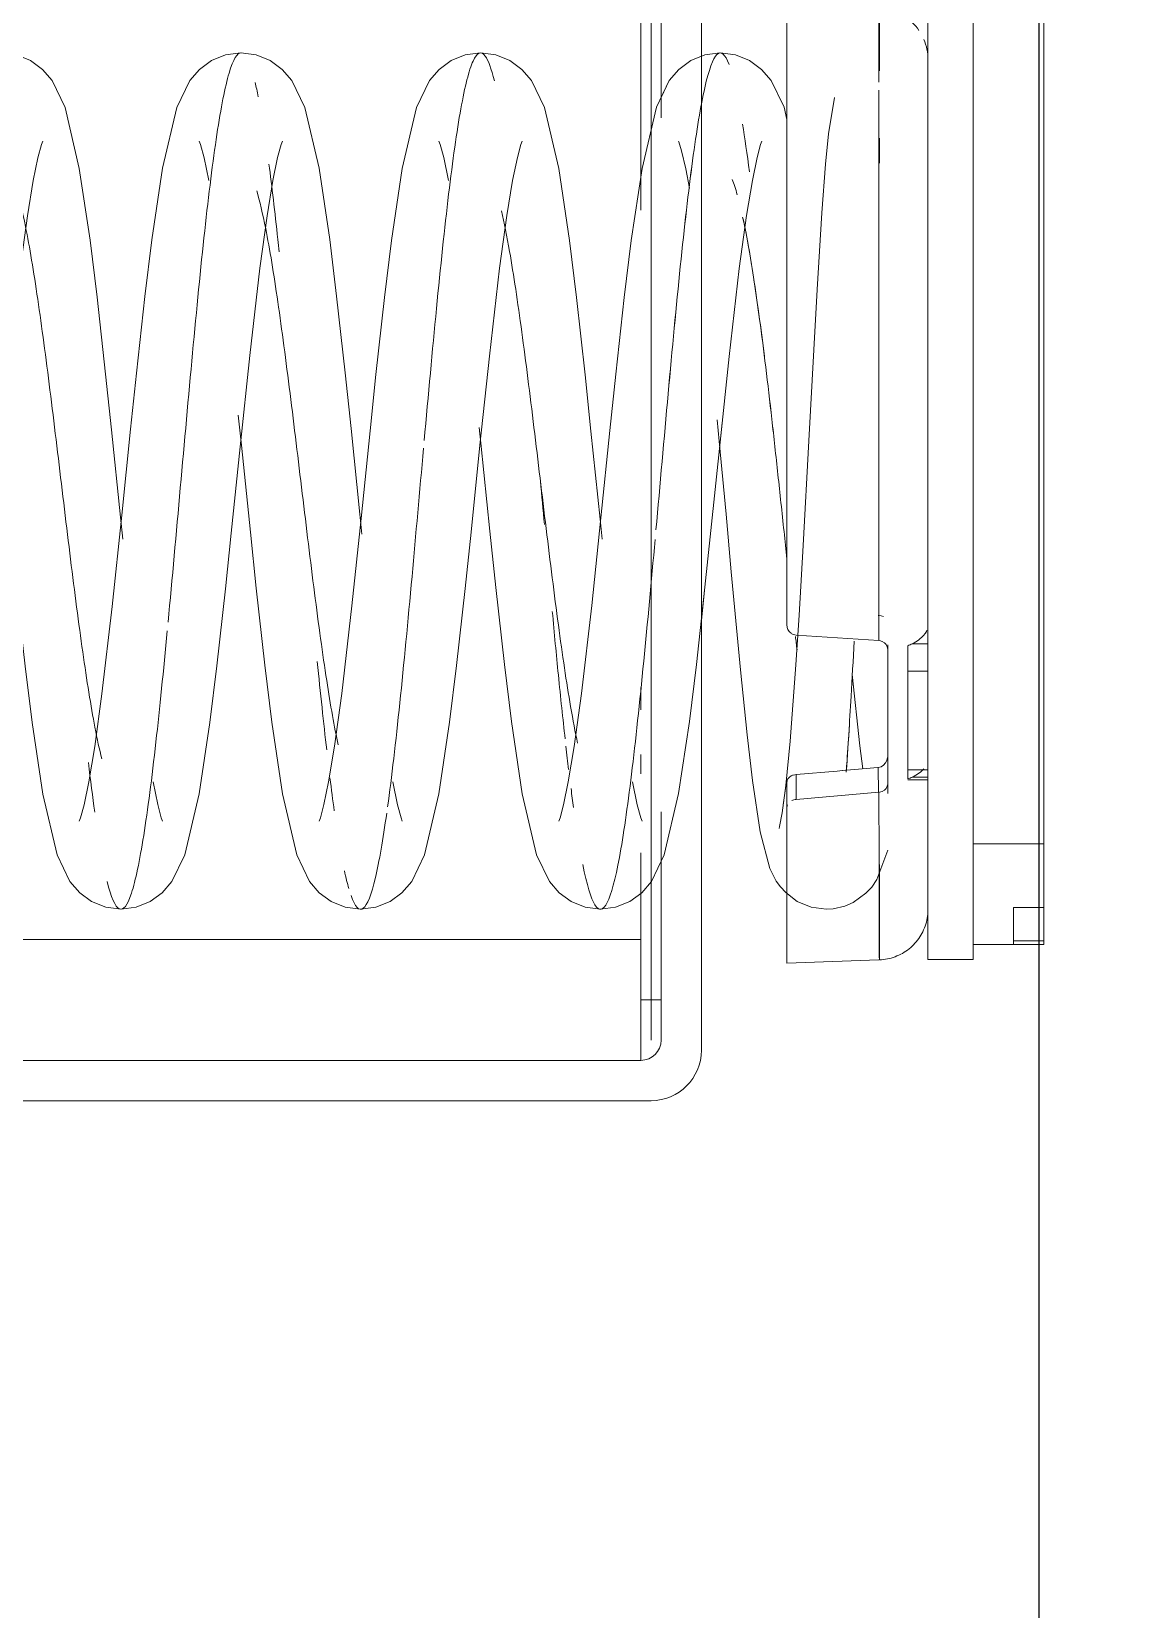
# Model space of a CAD drawing. Extents: x -181672 to 290600, y -29000 to 395522.
# Drawn here: x -4903.8 to -4795.9, y 39775.5 to 39932.1 of the extents above; entities that cross this region are included whole.
import ezdxf

# ---------------------------------------------------------------- set-up
doc = ezdxf.new("R2010")
doc.units = 0
doc.header["$LTSCALE"] = 10
doc.layers.add('XFM7P20PCW$0$G-IMPT', color=252, linetype='Continuous', lineweight=9)
doc.layers.add('XFM7P20PCW$0$M-EQPM', color=252, linetype='Continuous', lineweight=9)

# ---------------------------------------------------------------- blocks, each defined once
blk = doc.blocks.new('XFM7P20PCW$0$ui_PCW Pump Shockproof Base - PCW防震基座-Renew_dwg_OC500032 UC600021 12___TEÂù_uÂ_Z__ÅK311x186x6t_ipt-V12-剖面 73')
at = {"layer": 'XFM7P20PCW$0$G-IMPT'}
for p, q in [((129058.37, 25478.5), (129058.37, 25481.47)), ((129058.37, 25481.47), (129058.37, 25478.5)), ((129058.37, 25439.5), (129058.37, 25481.01)), ((129058.37, 25439.5), (129058.37, 25481.01)), ((129058.37, 25478.19), (129058.37, 25471.14)), ((129058.37, 25471.14), (129058.37, 25478.19)), ((129070.37, 25476.18), (129070.37, 25439.5)), ((129070.37, 25476.18), (129070.37, 25439.5)), ((129064.37, 25439.5), (129058.37, 25439.5)), ((129064.23, 25439.5), (129058.37, 25439.5))]:
    blk.add_line(p, q, dxfattribs=at)
blk = doc.blocks.new('XFM7P20PCW$0$ui_PCW Pump Shockproof Base - PCW防震基座-Renew_dwg_OC500033 CE12___TZ__ÅK²Õ_ó-Âù_uÂ__k_iam-1175006-剖面 73')
blk.add_blockref('XFM7P20PCW$0$ui_PCW Pump Shockproof Base - PCW防震基座-Renew_dwg_OC500032 UC600021 12___TEÂù_uÂ_Z__ÅK311x186x6t_ipt-V12-剖面 73', (0, 0))
blk = doc.blocks.new('XFM7P20PCW$0$ui_PCW Pump Shockproof Base - PCW防震基座-Renew_dwg_OC500032 UC600021 12___TEÂù_uÂ_Z__ÅK311x186x6t_ipt-V14-剖面 73')
at = {"layer": 'XFM7P20PCW$0$G-IMPT'}
for p, q in [((129058.37, 25439.5), (129058.37, 25604.5)), ((129058.37, 25604.5), (129058.37, 25439.5)), ((129058.37, 25604.5), (129058.37, 25439.5)), ((129070.37, 25439.5), (129070.37, 25560)), ((129070.37, 25439.5), (129070.37, 25560)), ((129058.37, 25478.5), (129058.37, 25485.86)), ((129058.37, 25485.86), (129058.37, 25478.5)), ((129058.37, 25478.19), (129058.37, 25471.14)), ((129058.37, 25471.14), (129058.37, 25478.19)), ((129058.37, 25439.5), (129064.37, 25439.5)), ((129070.37, 25439.5), (129058.37, 25439.5)), ((129078.96, 25439.5), (129070.37, 25439.5)), ((129070.37, 25439.5), (129078.96, 25439.5)), ((129088.72, 25439.5), (129086.82, 25439.5)), ((129086.82, 25439.5), (129088.72, 25439.5)), ((129095.39, 25439.5), (129093.16, 25439.5)), ((129093.16, 25439.5), (129095.39, 25439.5)), ((129212.39, 25439.5), (129142.77, 25439.5)), ((129142.77, 25439.5), (129212.39, 25439.5))]:
    blk.add_line(p, q, dxfattribs=at)
blk = doc.blocks.new('XFM7P20PCW$0$ui_PCW Pump Shockproof Base - PCW防震基座-Renew_dwg_QB100173 JCD-2_³___Æ¹Ô217x97mm-1175024-剖面 73')
at = {"layer": 'XFM7P20PCW$0$G-IMPT'}
for p, q in [((129069.87, 25399.5), (129069.87, 25406.5)), ((129079.87, 25406.5), (129069.87, 25406.5)), ((129069.87, 25406.5), (129079.87, 25406.5)), ((129069.87, 25406.5), (129069.87, 25399.5)), ((129069.87, 25399.5), (129069.87, 25406.5)), ((129276.87, 25406.5), (129079.87, 25406.5)), ((129079.87, 25406.5), (129079.87, 25402.5)), ((129079.87, 25402.5), (129079.87, 25406.5)), ((129079.87, 25406.5), (129276.87, 25406.5)), ((129069.87, 25399.5), (129069.87, 25402.5)), ((129069.87, 25402.5), (129073.55, 25402.5)), ((129069.87, 25402.5), (129073.55, 25402.5)), ((129069.87, 25402.5), (129069.87, 25399.5)), ((129069.87, 25399.5), (129069.87, 25402.5)), ((129069.87, 25402.5), (129073.55, 25402.5)), ((129069.87, 25402.5), (129073.55, 25402.5)), ((129069.87, 25402.5), (129069.87, 25399.5)), ((129069.87, 25399.5), (129069.87, 25402.5)), ((129069.87, 25402.5), (129073.55, 25402.5)), ((129069.87, 25402.5), (129073.55, 25402.5)), ((129069.87, 25402.5), (129069.87, 25399.5)), ((129069.87, 25399.5), (129069.87, 25402.5)), ((129069.87, 25402.5), (129073.55, 25402.5)), ((129069.87, 25402.5), (129073.55, 25402.5)), ((129069.87, 25402.5), (129069.87, 25399.5)), ((129069.87, 25399.5), (129069.87, 25402.5)), ((129069.87, 25402.5), (129073.55, 25402.5)), ((129069.87, 25402.5), (129073.55, 25402.5)), ((129069.87, 25402.5), (129069.87, 25399.5)), ((129069.87, 25399.5), (129069.87, 25402.5)), ((129069.87, 25402.5), (129073.55, 25402.5)), ((129069.87, 25402.5), (129073.55, 25402.5)), ((129069.87, 25402.5), (129069.87, 25399.5)), ((129073.55, 25402.5), (129070.25, 25402.5)), ((129070.25, 25402.5), (129073.55, 25402.5)), ((129070.25, 25402.5), (129073.55, 25402.5)), ((129070.25, 25402.5), (129073.55, 25402.5)), ((129069.87, 25399.5), (129286.87, 25399.5)), ((129069.87, 25399.5), (129286.87, 25399.5)), ((129069.87, 25399.5), (129286.87, 25399.5)), ((129069.87, 25399.5), (129286.87, 25399.5)), ((129069.87, 25399.5), (129286.87, 25399.5)), ((129069.87, 25399.5), (129286.87, 25399.5)), ((129069.87, 25399.5), (129286.87, 25399.5)), ((129069.87, 25399.5), (129286.87, 25399.5)), ((129069.87, 25399.5), (129286.87, 25399.5)), ((129069.87, 25399.5), (129286.87, 25399.5)), ((129069.87, 25399.5), (129286.87, 25399.5)), ((129069.87, 25399.5), (129286.87, 25399.5)), ((129070.25, 25399.5), (129286.48, 25399.5)), ((129070.25, 25399.5), (129286.48, 25399.5)), ((129079.87, 25399.5), (129073.55, 25399.5)), ((129073.55, 25399.5), (129283.19, 25399.5)), ((129073.55, 25399.5), (129283.19, 25399.5)), ((129073.55, 25399.5), (129079.87, 25399.5)), ((129079.87, 25399.5), (129276.87, 25399.5)), ((129079.87, 25399.5), (129276.87, 25399.5))]:
    blk.add_line(p, q, dxfattribs=at)
blk = doc.blocks.new('XFM7P20PCW$0$ui_PCW Pump Shockproof Base - PCW防震基座-Renew_dwg_¹s_ó¹Ï UD100116 CD-2_uÂ__³_y220x100x4_5t-1175025-剖面 73')
at = {"layer": 'XFM7P20PCW$0$G-IMPT'}
for p, q in [((129068.37, 25406.5), (129068.37, 25411)), ((129068.37, 25411), (129288.37, 25411)), ((129068.37, 25406.5), (129068.37, 25411)), ((129288.37, 25411), (129068.37, 25411)), ((129288.37, 25406.5), (129068.37, 25406.5)), ((129068.37, 25406.5), (129288.37, 25406.5))]:
    blk.add_line(p, q, dxfattribs=at)
blk = doc.blocks.new('XFM7P20PCW$0$ui_PCW Pump Shockproof Base - PCW防震基座-Renew_dwg_¹s_ó¹Ï UB405030 _uÂ__W_T_ö 86Dx18d-1175026-剖面 73')
at = {"layer": 'XFM7P20PCW$0$G-IMPT'}
for p, q in [((129068.35, 25415.87), (129068.03, 25425)), ((129068.03, 25425), (129076.85, 25425)), ((129076.83, 25425), (129068.03, 25425)), ((129073.73, 25425), (129076.28, 25425)), ((129073.73, 25425), (129076.28, 25425)), ((129162.56, 25425), (129146.33, 25425)), ((129146.34, 25425), (129162.56, 25425)), ((129154.13, 25425), (129146.36, 25425)), ((129146.37, 25425), (129154.13, 25425)), ((129157.59, 25425), (129155.43, 25425)), ((129155.44, 25425), (129157.59, 25425)), ((129157.59, 25425), (129162.56, 25425)), ((129162.56, 25425), (129157.59, 25425)), ((129157.59, 25425), (129162.56, 25425)), ((129077.81, 25415.83), (129068.35, 25415.83)), ((129088.71, 25415), (129084.96, 25415)), ((129084.96, 25415), (129088.71, 25415)), ((129092.06, 25415), (129085.8, 25415)), ((129088.71, 25415), (129085.8, 25415)), ((129092.06, 25415), (129085.8, 25415)), ((129085.8, 25415), (129088.71, 25415)), ((129099.15, 25415), (129092.16, 25415)), ((129099.15, 25415), (129092.16, 25415)), ((129149.27, 25415.87), (129147.03, 25415.87)), ((129149.92, 25415.83), (129147.43, 25415.83)), ((129162.58, 25415.83), (129156.58, 25415.83)), ((129162.58, 25415.87), (129157.44, 25415.87)), ((129163.29, 25415), (129162.66, 25415)), ((129163.29, 25415), (129162.66, 25415)), ((129086.21, 25411), (129086.21, 25412.99)), ((129086.21, 25411), (129086.21, 25412.99)), ((129086.33, 25413), (129092.03, 25413)), ((129092.03, 25413), (129086.33, 25413)), ((129087.21, 25411), (129087.21, 25413)), ((129087.21, 25413), (129097, 25413)), ((129097, 25413), (129087.21, 25413)), ((129087.21, 25413), (129087.21, 25411)), ((129092.61, 25413), (129099.52, 25413)), ((129099.52, 25413), (129092.61, 25413)), ((129097, 25413), (129097, 25411)), ((129097, 25413), (129099.52, 25413)), ((129097, 25411), (129097, 25413)), ((129099.52, 25413), (129097, 25413)), ((129163.39, 25413), (129161.76, 25413)), ((129161.76, 25413), (129163.39, 25413)), ((129163.39, 25413), (129163.39, 25411)), ((129163.39, 25411), (129163.39, 25413)), ((129163.39, 25411), (129163.39, 25413)), ((129086.48, 25411), (129086.48, 25412.57)), ((129086.48, 25411), (129086.48, 25412.57)), ((129099.73, 25411), (129099.73, 25412.57)), ((129099.73, 25411), (129099.73, 25412.57)), ((129161.39, 25412.57), (129161.39, 25411)), ((129161.39, 25411), (129161.39, 25412.57)), ((129073.35, 25411), (129088.33, 25411)), ((129073.35, 25411), (129088.33, 25411)), ((129086.48, 25411), (129088.33, 25411)), ((129088.33, 25411), (129086.48, 25411)), ((129097, 25411), (129087.21, 25411)), ((129087.21, 25411), (129097, 25411)), ((129099.73, 25411), (129097, 25411)), ((129097, 25411), (129099.73, 25411)), ((129101.08, 25411), (129099.73, 25411)), ((129099.73, 25411), (129101.08, 25411)), ((129101.58, 25411), (129119.12, 25411)), ((129101.58, 25411), (129119.12, 25411)), ((129106.87, 25411), (129124.87, 25411)), ((129106.87, 25411), (129124.87, 25411)), ((129119.71, 25411), (129137.13, 25411)), ((129119.71, 25411), (129137.13, 25411)), ((129137.17, 25411), (129157.7, 25411)), ((129137.17, 25411), (129157.7, 25411)), ((129157.7, 25411), (129161.39, 25411)), ((129161.39, 25411), (129157.7, 25411)), ((129161.39, 25411), (129162.8, 25411)), ((129162.8, 25411), (129161.39, 25411))]:
    blk.add_line(p, q, dxfattribs=at)
at = {"layer": 'XFM7P20PCW$0$G-IMPT', "flags": 128}
for points in [[(129162.58, 25415.87), (129162.66, 25419.98), (129162.74, 25424.09)], [(129162.74, 25424.09), (129162.66, 25419.98), (129162.58, 25415.87)], [(129068.35, 25415.83), (129068.36, 25415.63), (129068.38, 25415.43), (129068.41, 25415.23), (129068.44, 25415.03), (129068.48, 25414.84), (129068.53, 25414.64), (129068.59, 25414.45), (129068.66, 25414.26), (129068.73, 25414.08), (129068.81, 25413.89), (129068.9, 25413.71), (129068.99, 25413.54), (129069.1, 25413.37), (129069.2, 25413.2), (129069.32, 25413.03), (129069.44, 25412.88), (129069.57, 25412.72), (129069.7, 25412.57), (129069.84, 25412.43), (129069.99, 25412.29), (129070.14, 25412.16), (129070.3, 25412.04), (129070.46, 25411.92), (129070.62, 25411.81), (129070.79, 25411.7), (129070.97, 25411.6), (129071.14, 25411.51), (129071.33, 25411.43), (129071.51, 25411.35), (129071.7, 25411.28), (129071.89, 25411.22), (129072.08, 25411.16), (129072.27, 25411.12), (129072.47, 25411.08), (129072.67, 25411.05), (129072.87, 25411.02), (129073.07, 25411.01)], [(129162.51, 25413.16), (129162.62, 25413.33), (129162.72, 25413.5), (129162.82, 25413.68), (129162.91, 25413.85), (129162.99, 25414.04), (129163.06, 25414.22), (129163.13, 25414.41), (129163.19, 25414.6), (129163.24, 25414.79), (129163.29, 25414.99), (129163.29, 25415)], [(129162.59, 25415.33), (129162.58, 25415.56), (129162.58, 25415.83)], [(129162.58, 25415.83), (129162.58, 25415.56), (129162.59, 25415.33)], [(129088.33, 25411), (129087.05, 25411), (129085.83, 25411), (129084.65, 25411)], [(129085.05, 25411), (129086.24, 25411), (129087.49, 25411)], [(129101.58, 25411), (129103.19, 25411), (129104.82, 25411), (129106.48, 25411), (129108.14, 25411), (129109.82, 25411), (129111.51, 25411), (129113.2, 25411), (129114.9, 25411), (129116.6, 25411), (129118.3, 25411)], [(129118.84, 25411), (129117.14, 25411), (129115.44, 25411), (129113.74, 25411), (129112.04, 25411), (129110.35, 25411), (129108.67, 25411), (129107, 25411), (129105.34, 25411), (129103.7, 25411), (129102.08, 25411)], [(129127.21, 25411), (129125.56, 25411), (129123.89, 25411), (129122.22, 25411), (129120.53, 25411), (129119.12, 25411)], [(129120, 25411), (129121.69, 25411), (129123.37, 25411), (129125.03, 25411), (129126.69, 25411), (129128.15, 25411)], [(129128.32, 25411), (129129.94, 25411), (129131.53, 25411), (129133.1, 25411), (129134.64, 25411), (129136.15, 25411)], [(129136.62, 25411), (129135.12, 25411), (129133.59, 25411), (129132.03, 25411), (129130.44, 25411), (129128.84, 25411)], [(129137.63, 25411), (129139.07, 25411), (129140.48, 25411), (129141.85, 25411), (129143.17, 25411), (129144.45, 25411), (129145.69, 25411)], [(129146.07, 25411), (129144.85, 25411), (129143.58, 25411), (129142.27, 25411), (129140.92, 25411), (129139.52, 25411), (129138.09, 25411)]]:
    blk.add_lwpolyline(points, dxfattribs=at)
at = {"layer": 'XFM7P20PCW$0$G-IMPT'}
for points, knots in [([(129162.73, 25424.38), (129162.73, 25424.47), (129162.72, 25424.62), (129162.69, 25424.8), (129162.64, 25424.95), (129162.59, 25425), (129162.56, 25425)], [0.2, 0.2, 0.2, 0.2, 0.4, 0.55, 0.7, 1, 1, 1, 1]), ([(129162.56, 25425), (129162.6, 25425), (129162.66, 25424.92), (129162.71, 25424.69), (129162.72, 25424.57), (129162.72, 25424.51)], [0, 0, 0, 0, 0.4, 0.55, 0.7, 0.7, 0.7, 0.7]), ([(129077.74, 25415.86), (129075.77, 25415.85), (129070.57, 25415.84), (129068.35, 25415.83), (129068.35, 25415.83)], [0.259218, 0.259218, 0.259218, 0.259218, 0.5, 1, 1, 1, 1])]:
    blk.add_open_spline(points, degree=3, knots=knots, dxfattribs=at)
for points in [[(129086.48, 25412.57), (129086.45, 25412.64), (129086.42, 25412.71), (129086.39, 25412.78)], [(129086.39, 25412.78), (129086.42, 25412.71), (129086.45, 25412.64), (129086.48, 25412.57)], [(129099.52, 25413), (129099.55, 25412.93), (129099.63, 25412.78), (129099.7, 25412.64), (129099.73, 25412.57)], [(129099.73, 25412.57), (129099.7, 25412.64), (129099.63, 25412.78), (129099.55, 25412.93), (129099.52, 25413)], [(129161.39, 25412.57), (129161.45, 25412.64), (129161.58, 25412.78), (129161.7, 25412.93), (129161.76, 25413)], [(129161.76, 25413), (129161.7, 25412.93), (129161.58, 25412.78), (129161.45, 25412.64), (129161.39, 25412.57)], [(129087.32, 25411.41), (129087.01, 25411.67), (129086.72, 25412.07), (129086.48, 25412.57)], [(129086.48, 25412.57), (129086.72, 25412.07), (129087.01, 25411.67), (129087.32, 25411.41)], [(129100.57, 25411.41), (129100.73, 25411.27), (129100.9, 25411.17), (129101.06, 25411.1)], [(129101.06, 25411.1), (129100.9, 25411.17), (129100.73, 25411.27), (129100.57, 25411.41)], [(129157.7, 25411), (129158.39, 25411), (129159.08, 25411.14), (129159.7, 25411.41)], [(129159.7, 25411.41), (129159.08, 25411.14), (129158.39, 25411), (129157.7, 25411)], [(129160.6, 25411.9), (129160.88, 25412.1), (129161.15, 25412.32), (129161.39, 25412.57)], [(129161.39, 25412.57), (129161.15, 25412.32), (129160.88, 25412.1), (129160.6, 25411.9)]]:
    blk.add_open_spline(points, degree=3, dxfattribs=at)
blk = doc.blocks.new('XFM7P20PCW$0$ui_PCW Pump Shockproof Base - PCW防震基座-Renew_dwg_²Õ_X_ó OB101054 JCD-2_uÂ__U_y _ö_ûÁá_N-1175027-剖面 73')
for name in ['XFM7P20PCW$0$ui_PCW Pump Shockproof Base - PCW防震基座-Renew_dwg_¹s_ó¹Ï UB405030 _uÂ__W_T_ö 86Dx18d-1175026-剖面 73', 'XFM7P20PCW$0$ui_PCW Pump Shockproof Base - PCW防震基座-Renew_dwg_¹s_ó¹Ï UD100116 CD-2_uÂ__³_y220x100x4_5t-1175025-剖面 73']:
    blk.add_blockref(name, (0, 0))
blk = doc.blocks.new('XFM7P20PCW$0$ui_PCW Pump Shockproof Base - PCW防震基座-Renew_dwg_50_____j_uÂ_ 85Dx155H-1175028-剖面 73')
at = {"layer": 'XFM7P20PCW$0$G-IMPT'}
blk.add_line((129085.6, 25425.13), (129083.73, 25425.37), dxfattribs=at)
at = {"layer": 'XFM7P20PCW$0$G-IMPT', "flags": 128}
for points in [[(129158.37, 25431.62), (129158.17, 25433.15), (129157.6, 25434.54), (129156.73, 25435.73), (129155.62, 25436.69), (129153.94, 25437.5)], [(129102.07, 25433.5), (129105.34, 25433.14), (129110.97, 25432.55), (129119.73, 25431.65), (129121.64, 25431.45)], [(129075.03, 25425.13), (129075.58, 25425.63), (129076.17, 25426.06), (129077.42, 25426.69), (129081.06, 25427.65), (129086.15, 25428.42), (129090.67, 25428.96), (129097.14, 25429.62), (129106.87, 25430.53), (129112.57, 25431.05), (129118.78, 25431.62), (129121.95, 25431.92)], [(129158.37, 25431.62), (129158.17, 25430.1), (129157.6, 25428.71), (129156.73, 25427.52), (129155.62, 25426.56), (129152.97, 25425.28), (129151.77, 25425)], [(129145.71, 25428.44), (129147.98, 25427.97), (129149.27, 25427.62), (129149.62, 25427.49)]]:
    blk.add_lwpolyline(points, dxfattribs=at)
at = {"layer": 'XFM7P20PCW$0$G-IMPT'}
for points in [[(129137.17, 25435.59), (129133.25, 25435.99), (129128.97, 25436.39), (129124.54, 25436.8)], [(129157.22, 25430.74), (129158.26, 25431.15), (129158.94, 25431.95), (129155.58, 25433.16), (129148.2, 25434.38), (129141.09, 25435.18), (129137.17, 25435.59)], [(129145.81, 25430.43), (129145.38, 25430.26), (129144.88, 25430.1), (129144.29, 25429.94)], [(129142.08, 25429.4), (129140.73, 25429.1), (129139.14, 25428.81), (129137.34, 25428.52)], [(129146.57, 25428.73), (129148.33, 25428.96), (129149.91, 25429.18), (129151.3, 25429.41)], [(129136.1, 25428.32), (129133.78, 25427.96), (129131.14, 25427.6), (129128.24, 25427.24)], [(129091.83, 25418.79), (129090.1, 25418.9), (129088.48, 25419.01), (129086.97, 25419.12)], [(129099.99, 25418.33), (129098.09, 25418.43), (129096.26, 25418.53), (129094.52, 25418.63)]]:
    blk.add_open_spline(points, degree=3, dxfattribs=at)
for points, knots in [([(129127.18, 25427.11), (129125.52, 25426.91), (129122.06, 25426.5), (129116.54, 25425.9), (129111.84, 25425.4), (129109.04, 25425.1), (129108.13, 25425)], [0.89393939, 0.89393939, 0.89393939, 0.89393939, 0.89772727, 0.90151515, 0.90530303, 0.90713587, 0.90713587, 0.90713587, 0.90713587]), ([(129100.45, 25424.16), (129100.24, 25424.13), (129099.79, 25424.08), (129099.35, 25424.03), (129099.12, 25424)], [0.912421598, 0.912421598, 0.912421598, 0.912421598, 0.9128787879, 0.9133837703, 0.9133837703, 0.9133837703, 0.9133837703]), ([(129084.87, 25415), (129085.11, 25415), (129085.66, 25415), (129086.62, 25415), (129087.58, 25415), (129088.45, 25415), (129089.42, 25415), (129091.31, 25415), (129094.42, 25415), (129097.51, 25415), (129099.13, 25415), (129099.6, 25415)], [-0.35294219, -0.35294219, -0.35294219, -0.35294219, -0.34722222, -0.34027778, -0.33333333, -0.32986111, -0.32638889, -0.31944444, -0.30555556, -0.29166667, -0.28566633, -0.28566633, -0.28566633, -0.28566633]), ([(129099.28, 25415), (129098.78, 25415), (129097.24, 25415), (129094.74, 25415), (129091.79, 25415), (129089.54, 25415), (129087.91, 25415), (129086.79, 25415), (129085.9, 25415), (129085.38, 25415), (129085.2, 25415)], [-0.67315577, -0.67315577, -0.67315577, -0.67315577, -0.66666667, -0.65277778, -0.63888889, -0.625, -0.61805556, -0.61111111, -0.60416667, -0.59999335, -0.59999335, -0.59999335, -0.59999335])]:
    blk.add_open_spline(points, degree=3, knots=knots, dxfattribs=at)
blk = doc.blocks.new('XFM7P20PCW$0$ui_PCW Pump Shockproof Base - PCW防震基座-Renew_dwg_QB100173 JCD-2_³___Æ¹Ô217x97mm-V63-剖面 73')
at = {"layer": 'XFM7P20PCW$0$G-IMPT'}
for p, q in [((129069.87, 25399.5), (129069.87, 25406.5)), ((129079.87, 25406.5), (129069.87, 25406.5)), ((129069.87, 25406.5), (129079.87, 25406.5)), ((129069.87, 25406.5), (129069.87, 25399.5)), ((129069.87, 25399.5), (129069.87, 25406.5)), ((129276.87, 25406.5), (129079.87, 25406.5)), ((129079.87, 25406.5), (129079.87, 25402.5)), ((129079.87, 25399.5), (129079.87, 25406.5)), ((129079.87, 25406.5), (129276.87, 25406.5)), ((129069.87, 25399.5), (129069.87, 25402.5)), ((129069.87, 25402.5), (129073.55, 25402.5)), ((129069.87, 25402.5), (129073.55, 25402.5)), ((129069.87, 25402.5), (129069.87, 25399.5)), ((129069.87, 25399.5), (129069.87, 25402.5)), ((129069.87, 25402.5), (129073.55, 25402.5)), ((129069.87, 25402.5), (129073.55, 25402.5)), ((129069.87, 25402.5), (129069.87, 25399.5)), ((129069.87, 25399.5), (129069.87, 25402.5)), ((129069.87, 25402.5), (129073.55, 25402.5)), ((129069.87, 25402.5), (129073.55, 25402.5)), ((129069.87, 25402.5), (129069.87, 25399.5)), ((129069.87, 25399.5), (129069.87, 25402.5)), ((129069.87, 25402.5), (129073.55, 25402.5)), ((129069.87, 25402.5), (129073.55, 25402.5)), ((129069.87, 25402.5), (129069.87, 25399.5)), ((129069.87, 25399.5), (129069.87, 25402.5)), ((129069.87, 25402.5), (129073.55, 25402.5)), ((129069.87, 25402.5), (129073.55, 25402.5)), ((129069.87, 25402.5), (129069.87, 25399.5)), ((129069.87, 25399.5), (129069.87, 25402.5)), ((129069.87, 25402.5), (129073.55, 25402.5)), ((129069.87, 25402.5), (129073.55, 25402.5)), ((129069.87, 25402.5), (129069.87, 25399.5)), ((129073.55, 25402.5), (129070.25, 25402.5)), ((129070.25, 25402.5), (129073.55, 25402.5)), ((129070.25, 25399.5), (129070.25, 25402.5)), ((129070.25, 25402.5), (129073.55, 25402.5)), ((129070.25, 25402.5), (129073.55, 25402.5)), ((129073.55, 25402.5), (129073.55, 25399.5)), ((129069.87, 25399.5), (129286.87, 25399.5)), ((129069.87, 25399.5), (129286.87, 25399.5)), ((129069.87, 25399.5), (129286.87, 25399.5)), ((129069.87, 25399.5), (129286.87, 25399.5)), ((129069.87, 25399.5), (129286.87, 25399.5)), ((129069.87, 25399.5), (129286.87, 25399.5)), ((129069.87, 25399.5), (129286.87, 25399.5)), ((129069.87, 25399.5), (129286.87, 25399.5)), ((129069.87, 25399.5), (129286.87, 25399.5)), ((129069.87, 25399.5), (129286.87, 25399.5)), ((129069.87, 25399.5), (129286.87, 25399.5)), ((129069.87, 25399.5), (129286.87, 25399.5)), ((129069.87, 25399.5), (129070.25, 25399.5)), ((129070.25, 25399.5), (129286.48, 25399.5)), ((129070.25, 25399.5), (129286.48, 25399.5)), ((129079.87, 25399.5), (129073.55, 25399.5)), ((129073.55, 25399.5), (129283.19, 25399.5)), ((129073.55, 25399.5), (129283.19, 25399.5)), ((129073.55, 25399.5), (129079.87, 25399.5)), ((129079.87, 25399.5), (129276.87, 25399.5)), ((129079.87, 25399.5), (129276.87, 25399.5))]:
    blk.add_line(p, q, dxfattribs=at)
blk = doc.blocks.new('XFM7P20PCW$0$ui_PCW Pump Shockproof Base - PCW防震基座-Renew_dwg_¹s_ó¹Ï UB405030 _uÂ__W_T_ö 86Dx18d-V64-剖面 73')
at = {"layer": 'XFM7P20PCW$0$G-IMPT'}
for p, q in [((129068.35, 25415.87), (129068.03, 25425)), ((129068.03, 25425), (129083.5, 25425)), ((129076.83, 25425), (129068.03, 25425)), ((129073.73, 25425), (129076.28, 25425)), ((129073.73, 25425), (129085.99, 25425)), ((129083.5, 25425), (129085.99, 25425)), ((129085.99, 25425), (129083.5, 25425)), ((129084.27, 25424.09), (129086.75, 25424.09)), ((129101.54, 25425), (129162.56, 25425)), ((129101.54, 25425), (129104.03, 25425)), ((129104.03, 25425), (129154.13, 25425)), ((129162.56, 25425), (129146.33, 25425)), ((129154.13, 25425), (129146.36, 25425)), ((129157.59, 25425), (129155.43, 25425)), ((129155.44, 25425), (129157.59, 25425)), ((129157.59, 25425), (129162.56, 25425)), ((129162.56, 25425), (129157.59, 25425)), ((129157.59, 25425), (129162.56, 25425)), ((129087.43, 25415.97), (129087.14, 25419.47)), ((129087.43, 25415.94), (129084.97, 25415.91)), ((129077.81, 25415.83), (129068.35, 25415.83)), ((129088.71, 25415), (129084.96, 25415)), ((129084.96, 25415), (129088.71, 25415)), ((129092.06, 25415), (129085.8, 25415)), ((129088.71, 25415), (129085.8, 25415)), ((129099.15, 25415), (129085.8, 25415)), ((129085.8, 25415), (129088.71, 25415)), ((129099.15, 25415), (129092.16, 25415)), ((129154.66, 25415.87), (129100.04, 25415.87)), ((129149.92, 25415.83), (129147.43, 25415.83)), ((129162.58, 25415.87), (129155.46, 25415.87)), ((129162.58, 25415.83), (129156.58, 25415.83)), ((129163.29, 25415), (129162.66, 25415)), ((129163.29, 25415), (129162.66, 25415)), ((129086.21, 25411), (129086.21, 25413)), ((129086.21, 25411), (129086.21, 25412.99)), ((129086.33, 25413), (129092.03, 25413)), ((129092.03, 25413), (129086.33, 25413)), ((129086.33, 25413), (129087.21, 25413)), ((129087.21, 25411), (129087.21, 25413)), ((129087.21, 25413), (129097, 25413)), ((129097, 25413), (129087.21, 25413)), ((129087.21, 25413), (129087.21, 25411)), ((129092.61, 25413), (129099.52, 25413)), ((129099.52, 25413), (129092.61, 25413)), ((129097, 25413), (129097, 25411)), ((129097, 25413), (129099.52, 25413)), ((129097, 25411), (129097, 25413)), ((129099.52, 25413), (129097, 25413)), ((129163.39, 25413), (129161.76, 25413)), ((129161.76, 25413), (129163.39, 25413)), ((129163.39, 25413), (129163.39, 25411)), ((129163.39, 25411), (129163.39, 25413)), ((129163.39, 25411), (129163.39, 25413)), ((129086.48, 25411), (129086.48, 25412.57)), ((129086.48, 25411), (129086.48, 25412.57)), ((129099.73, 25411), (129099.73, 25412.57)), ((129099.73, 25411), (129099.73, 25412.57)), ((129161.39, 25412.57), (129161.39, 25411)), ((129161.39, 25411), (129161.39, 25412.57)), ((129073.35, 25411), (129088.33, 25411)), ((129073.35, 25411), (129088.33, 25411)), ((129086.48, 25411), (129088.33, 25411)), ((129088.33, 25411), (129086.48, 25411)), ((129097, 25411), (129087.21, 25411)), ((129087.21, 25411), (129097, 25411)), ((129099.73, 25411), (129097, 25411)), ((129097, 25411), (129099.73, 25411)), ((129101.08, 25411), (129099.73, 25411)), ((129099.73, 25411), (129101.08, 25411)), ((129101.58, 25411), (129119.12, 25411)), ((129101.58, 25411), (129119.12, 25411)), ((129106.87, 25411), (129124.87, 25411)), ((129106.87, 25411), (129124.87, 25411)), ((129119.71, 25411), (129137.13, 25411)), ((129119.71, 25411), (129137.13, 25411)), ((129137.17, 25411), (129157.7, 25411)), ((129137.17, 25411), (129157.7, 25411)), ((129157.7, 25411), (129161.39, 25411)), ((129161.39, 25411), (129157.7, 25411)), ((129161.39, 25411), (129162.8, 25411)), ((129162.8, 25411), (129161.39, 25411))]:
    blk.add_line(p, q, dxfattribs=at)
at = {"layer": 'XFM7P20PCW$0$G-IMPT', "flags": 128}
for points in [[(129084.27, 25424.09), (129084.62, 25419.98), (129084.98, 25415.87)], [(129087.13, 25419.5), (129087.09, 25420.03), (129086.75, 25424.09)], [(129100.04, 25415.87), (129100.32, 25419.98), (129100.59, 25424.09)], [(129162.58, 25415.87), (129162.66, 25419.98), (129162.74, 25424.09)], [(129162.74, 25424.09), (129162.66, 25419.98), (129162.58, 25415.87)], [(129088.43, 25415.02), (129088.15, 25415.1), (129087.9, 25415.23), (129087.68, 25415.42), (129087.51, 25415.66), (129087.43, 25415.94)], [(129102.52, 25415.94), (129102.48, 25415.66), (129102.42, 25415.42)], [(129068.35, 25415.83), (129068.36, 25415.63), (129068.38, 25415.43), (129068.41, 25415.23), (129068.44, 25415.03), (129068.48, 25414.84), (129068.53, 25414.64), (129068.59, 25414.45), (129068.66, 25414.26), (129068.73, 25414.08), (129068.81, 25413.89), (129068.9, 25413.71), (129068.99, 25413.54), (129069.1, 25413.37), (129069.2, 25413.2), (129069.32, 25413.03), (129069.44, 25412.88), (129069.57, 25412.72), (129069.7, 25412.57), (129069.84, 25412.43), (129069.99, 25412.29), (129070.14, 25412.16), (129070.3, 25412.04), (129070.46, 25411.92), (129070.62, 25411.81), (129070.79, 25411.7), (129070.97, 25411.6), (129071.14, 25411.51), (129071.33, 25411.43), (129071.51, 25411.35), (129071.7, 25411.28), (129071.89, 25411.22), (129072.08, 25411.16), (129072.27, 25411.12), (129072.47, 25411.08), (129072.67, 25411.05), (129072.87, 25411.02), (129073.07, 25411.01)], [(129084.98, 25415.83), (129085.06, 25415.56), (129085.19, 25415.33), (129085.37, 25415.15), (129085.58, 25415.04), (129085.8, 25415)], [(129099.15, 25415), (129099.41, 25415.04), (129099.64, 25415.15), (129099.83, 25415.33), (129099.96, 25415.56), (129100.04, 25415.83)], [(129162.39, 25413), (129162.51, 25413.16), (129162.62, 25413.33), (129162.72, 25413.5), (129162.82, 25413.68), (129162.91, 25413.85), (129162.99, 25414.04), (129163.06, 25414.22), (129163.13, 25414.41), (129163.19, 25414.6), (129163.24, 25414.79), (129163.29, 25414.99), (129163.29, 25415)], [(129162.59, 25415.33), (129162.58, 25415.56), (129162.58, 25415.83)], [(129162.58, 25415.83), (129162.58, 25415.56), (129162.59, 25415.33), (129162.6, 25415.15), (129162.62, 25415.04)], [(129075.33, 25411), (129074.84, 25411), (129074.43, 25411), (129074.08, 25411), (129073.8, 25411), (129073.59, 25411), (129073.44, 25411)], [(129088.33, 25411), (129087.05, 25411), (129085.83, 25411), (129084.65, 25411)], [(129085.05, 25411), (129086.24, 25411), (129087.49, 25411)], [(129101.58, 25411), (129103.19, 25411), (129104.82, 25411), (129106.48, 25411), (129108.14, 25411), (129109.82, 25411), (129111.51, 25411), (129113.2, 25411), (129114.9, 25411), (129116.6, 25411), (129118.3, 25411)], [(129136.62, 25411), (129135.12, 25411), (129133.59, 25411), (129132.03, 25411), (129130.44, 25411), (129128.84, 25411), (129127.21, 25411), (129125.56, 25411), (129123.89, 25411), (129122.22, 25411), (129120.53, 25411), (129118.84, 25411), (129117.14, 25411), (129115.44, 25411), (129113.74, 25411), (129112.04, 25411), (129110.35, 25411), (129108.67, 25411), (129107, 25411), (129105.34, 25411), (129103.7, 25411), (129102.08, 25411), (129101.58, 25411)], [(129120, 25411), (129121.69, 25411), (129123.37, 25411), (129125.03, 25411), (129126.69, 25411), (129128.15, 25411)], [(129128.32, 25411), (129129.94, 25411), (129131.53, 25411), (129133.1, 25411), (129134.64, 25411), (129136.15, 25411)], [(129137.63, 25411), (129139.07, 25411), (129140.48, 25411), (129141.85, 25411), (129143.17, 25411), (129144.45, 25411), (129145.69, 25411)], [(129146.07, 25411), (129144.85, 25411), (129143.58, 25411), (129142.27, 25411), (129140.92, 25411), (129139.52, 25411), (129138.09, 25411)], [(129157.7, 25411), (129157.36, 25411), (129156.95, 25411), (129156.48, 25411)]]:
    blk.add_lwpolyline(points, dxfattribs=at)
at = {"layer": 'XFM7P20PCW$0$G-IMPT'}
for points in [[(129083.5, 25425), (129083.58, 25425), (129083.65, 25424.98), (129083.72, 25424.96)], [(129084.16, 25424.51), (129084.19, 25424.45), (129084.24, 25424.31), (129084.27, 25424.16), (129084.27, 25424.09)], [(129084.98, 25415.87), (129079.78, 25415.86), (129071.34, 25415.85), (129068.35, 25415.83), (129068.35, 25415.83)], [(129086.33, 25413), (129086.35, 25412.93), (129086.39, 25412.78), (129086.45, 25412.64), (129086.48, 25412.57)], [(129086.48, 25412.57), (129086.45, 25412.64), (129086.42, 25412.71), (129086.39, 25412.78)], [(129099.52, 25413), (129099.55, 25412.93), (129099.63, 25412.78), (129099.7, 25412.64), (129099.73, 25412.57)], [(129099.73, 25412.57), (129099.7, 25412.64), (129099.63, 25412.78), (129099.55, 25412.93), (129099.52, 25413)], [(129161.39, 25412.57), (129161.45, 25412.64), (129161.58, 25412.78), (129161.7, 25412.93), (129161.76, 25413)], [(129161.76, 25413), (129161.7, 25412.93), (129161.58, 25412.78), (129161.45, 25412.64), (129161.39, 25412.57)], [(129087.32, 25411.41), (129087.01, 25411.67), (129086.72, 25412.07), (129086.48, 25412.57)], [(129086.48, 25412.57), (129086.72, 25412.07), (129087.01, 25411.67), (129087.32, 25411.41)], [(129100.57, 25411.41), (129100.73, 25411.27), (129100.9, 25411.17), (129101.06, 25411.1)], [(129157.7, 25411), (129158.39, 25411), (129159.08, 25411.14), (129159.7, 25411.41)], [(129159.7, 25411.41), (129159.08, 25411.14), (129158.39, 25411), (129157.7, 25411)], [(129160.6, 25411.9), (129160.88, 25412.1), (129161.15, 25412.32), (129161.39, 25412.57)], [(129161.39, 25412.57), (129161.15, 25412.32), (129160.88, 25412.1), (129160.6, 25411.9)]]:
    blk.add_open_spline(points, degree=3, dxfattribs=at)
for points, knots in [([(129086.75, 25424.09), (129086.74, 25424.19), (129086.7, 25424.38), (129086.59, 25424.62), (129086.45, 25424.8), (129086.26, 25424.95), (129086.1, 25425), (129085.99, 25425)], [0, 0, 0, 0, 0.2, 0.4, 0.55, 0.7, 1, 1, 1, 1]), ([(129100.59, 25424.09), (129100.6, 25424.19), (129100.64, 25424.38), (129100.77, 25424.62), (129100.94, 25424.8), (129101.19, 25424.95), (129101.4, 25425), (129101.54, 25425)], [0, 0, 0, 0, 0.2, 0.4, 0.55, 0.7, 1, 1, 1, 1]), ([(129162.73, 25424.38), (129162.73, 25424.47), (129162.72, 25424.62), (129162.69, 25424.8), (129162.64, 25424.95), (129162.59, 25425), (129162.56, 25425)], [0.2, 0.2, 0.2, 0.2, 0.4, 0.55, 0.7, 1, 1, 1, 1]), ([(129162.56, 25425), (129162.6, 25425), (129162.66, 25424.92), (129162.71, 25424.69), (129162.73, 25424.51), (129162.74, 25424.31), (129162.74, 25424.16), (129162.74, 25424.09)], [0, 0, 0, 0, 0.4, 0.55, 0.7, 0.85, 1, 1, 1, 1]), ([(129101.08, 25411.1), (129100.91, 25411.17), (129100.41, 25411.47), (129099.97, 25412.07), (129099.73, 25412.57)], [-0.7577313, -0.7577313, -0.7577313, -0.7577313, -0.5, 0, 0, 0, 0])]:
    blk.add_open_spline(points, degree=3, knots=knots, dxfattribs=at)
blk = doc.blocks.new('XFM7P20PCW$0$ui_PCW Pump Shockproof Base - PCW防震基座-Renew_dwg_²Õ_X_ó OB101054 JCD-2_uÂ__U_y _ö_ûÁá_N-V66-剖面 73')
for name in ['XFM7P20PCW$0$ui_PCW Pump Shockproof Base - PCW防震基座-Renew_dwg_¹s_ó¹Ï UB405030 _uÂ__W_T_ö 86Dx18d-V64-剖面 73', 'XFM7P20PCW$0$ui_PCW Pump Shockproof Base - PCW防震基座-Renew_dwg_¹s_ó¹Ï UD100116 CD-2_uÂ__³_y220x100x4_5t-1175025-剖面 73']:
    blk.add_blockref(name, (0, 0))
blk = doc.blocks.new('XFM7P20PCW$0$ui_PCW Pump Shockproof Base - PCW防震基座-Renew_dwg_50_____j_uÂ_ 85Dx155H-V67-剖面 73')
at = {"layer": 'XFM7P20PCW$0$G-IMPT', "flags": 128}
for points in [[(129073.37, 25514.92), (129073.57, 25513.4), (129074.14, 25512.01), (129075.01, 25510.82), (129076.12, 25509.86), (129078.77, 25508.58), (129084.83, 25507.16), (129091.98, 25506.09), (129097.64, 25505.39), (129105.29, 25504.54), (129110.87, 25503.96), (129119.58, 25503.07), (129128.26, 25502.15), (129136.94, 25501.14), (129142.19, 25500.42), (129145.7, 25499.84), (129147.97, 25499.37), (129149.27, 25499.02), (129149.62, 25498.89)], [(129073.37, 25491.12), (129073.57, 25492.64), (129074.13, 25494.04), (129075, 25495.22), (129076.11, 25496.19), (129078.78, 25497.47), (129084.8, 25498.89), (129091.89, 25499.95), (129097.5, 25500.64), (129105.12, 25501.49), (129110.65, 25502.07), (129119.16, 25502.94), (129121.69, 25503.21)], [(129158.37, 25503.02), (129158.17, 25501.5), (129157.6, 25500.11), (129156.73, 25498.92), (129155.62, 25497.96), (129152.96, 25496.68), (129146.91, 25495.26), (129139.79, 25494.19), (129134.14, 25493.5), (129126.49, 25492.65), (129120.94, 25492.07), (129112.29, 25491.18), (129110.1, 25490.95)], [(129158.37, 25479.23), (129158.17, 25480.75), (129157.6, 25482.14), (129156.73, 25483.32), (129155.62, 25484.29), (129152.96, 25485.57), (129146.93, 25486.99), (129139.83, 25488.05), (129134.2, 25488.75), (129126.57, 25489.59), (129121.03, 25490.17), (129112.47, 25491.05), (129103.42, 25492.01), (129094.74, 25493.02), (129089.52, 25493.73), (129086.02, 25494.31), (129083.75, 25494.78), (129082.46, 25495.13), (129082.12, 25495.26)], [(129073.37, 25491.12), (129073.57, 25489.6), (129074.13, 25488.21), (129075, 25487.03), (129076.11, 25486.06), (129078.78, 25484.78), (129084.81, 25483.36), (129091.91, 25482.3), (129097.54, 25481.6), (129105.17, 25480.76), (129110.71, 25480.18), (129119.26, 25479.3), (129128.32, 25478.34), (129137, 25477.33), (129142.21, 25476.62), (129145.72, 25476.04), (129147.98, 25475.57), (129149.28, 25475.22), (129149.62, 25475.09)], [(129086.03, 25487.94), (129083.76, 25487.47), (129082.46, 25487.12), (129082.12, 25486.99)], [(129145.7, 25482.41), (129147.97, 25482.88), (129149.27, 25483.23), (129149.62, 25483.36)], [(129073.37, 25467.33), (129073.57, 25468.85), (129074.14, 25470.24), (129075.01, 25471.43), (129076.11, 25472.39), (129078.77, 25473.67), (129084.82, 25475.09), (129091.95, 25476.16), (129097.6, 25476.85), (129105.24, 25477.7), (129110.8, 25478.28), (129119.44, 25479.17), (129122.41, 25479.48)], [(129158.37, 25479.23), (129158.17, 25477.71), (129157.6, 25476.31), (129156.73, 25475.13), (129155.62, 25474.16), (129152.96, 25472.88), (129146.93, 25471.46), (129139.85, 25470.4), (129134.23, 25469.71), (129126.61, 25468.86), (129121.08, 25468.28), (129112.58, 25467.41), (129110.61, 25467.2)], [(129158.37, 25455.43), (129158.17, 25456.95), (129157.6, 25458.34), (129156.73, 25459.53), (129155.62, 25460.49), (129152.96, 25461.77), (129146.9, 25463.19), (129139.76, 25464.26), (129134.1, 25464.96), (129126.44, 25465.81), (129120.86, 25466.39), (129112.16, 25467.28), (129103.48, 25468.2), (129094.79, 25469.21), (129089.55, 25469.93), (129086.03, 25470.51), (129083.76, 25470.98), (129082.46, 25471.33), (129082.12, 25471.46)], [(129073.37, 25467.33), (129073.57, 25465.81), (129074.13, 25464.41), (129075, 25463.23), (129076.11, 25462.26), (129078.78, 25460.98), (129084.83, 25459.56), (129091.95, 25458.49), (129097.58, 25457.8), (129105.22, 25456.95), (129110.8, 25456.37), (129119.43, 25455.48), (129128.27, 25454.55), (129136.99, 25453.53), (129142.23, 25452.81), (129145.72, 25452.24), (129147.99, 25451.76), (129149.28, 25451.42), (129149.62, 25451.29)], [(129086.01, 25464.13), (129083.74, 25463.66), (129082.45, 25463.31), (129082.12, 25463.19)], [(129145.71, 25458.61), (129147.98, 25459.08), (129149.27, 25459.43), (129149.62, 25459.56)], [(129073.37, 25443.53), (129073.57, 25445.05), (129074.14, 25446.44), (129075.01, 25447.63), (129076.12, 25448.59), (129078.77, 25449.87), (129084.83, 25451.29), (129091.99, 25452.36), (129097.66, 25453.06), (129105.3, 25453.91), (129110.9, 25454.49), (129119.62, 25455.39), (129121.19, 25455.55)], [(129158.37, 25455.43), (129158.17, 25453.91), (129157.6, 25452.51), (129156.73, 25451.33), (129155.62, 25450.36), (129152.96, 25449.08), (129146.89, 25447.66), (129139.74, 25446.59), (129134.09, 25445.89), (129126.42, 25445.04), (129120.82, 25444.46), (129112.08, 25443.56), (129110.1, 25443.35)], [(129158.37, 25431.62), (129158.17, 25433.15), (129157.6, 25434.54), (129156.73, 25435.73), (129155.62, 25436.69), (129152.97, 25437.97), (129146.91, 25439.39), (129139.76, 25440.46), (129134.09, 25441.16), (129126.47, 25442), (129120.88, 25442.59), (129112.21, 25443.48), (129103.52, 25444.39), (129094.79, 25445.41), (129089.53, 25446.13), (129086.03, 25446.71), (129083.75, 25447.18), (129082.46, 25447.53), (129082.11, 25447.66)], [(129073.37, 25443.53), (129073.57, 25442.01), (129074.14, 25440.61), (129075.01, 25439.42), (129076.12, 25438.46), (129078.78, 25437.18), (129084.85, 25435.76), (129092.01, 25434.68), (129097.67, 25433.99), (129105.34, 25433.14), (129110.97, 25432.55), (129119.73, 25431.65), (129128.22, 25430.75), (129136.97, 25429.74), (129142.22, 25429.02), (129145.71, 25428.44), (129147.98, 25427.97), (129149.27, 25427.62), (129149.62, 25427.49)], [(129086.03, 25440.34), (129083.75, 25439.87), (129082.46, 25439.52), (129082.12, 25439.39)], [(129144.95, 25434.69), (129146.85, 25435.03), (129148.66, 25435.46), (129149.55, 25435.73), (129149.62, 25435.76)], [(129073.37, 25421.1), (129073.57, 25422.6), (129074.15, 25423.98), (129075.03, 25425.13), (129075.58, 25425.63), (129076.17, 25426.06), (129077.42, 25426.69), (129081.06, 25427.65), (129086.15, 25428.42), (129090.67, 25428.96), (129097.14, 25429.62), (129106.87, 25430.53), (129112.57, 25431.05), (129118.78, 25431.62), (129121.95, 25431.92)], [(129158.37, 25431.62), (129158.17, 25430.1), (129157.6, 25428.71), (129156.73, 25427.52), (129155.62, 25426.56), (129152.97, 25425.28), (129151.77, 25425)], [(129153.94, 25420.28), (129150.35, 25420.88), (129147.34, 25421.17), (129142.51, 25421.53), (129134.87, 25422.01), (129128.9, 25422.34), (129119.88, 25422.83), (129109.48, 25423.4), (129102.56, 25423.8), (129097.63, 25424.12), (129090.04, 25424.69), (129085.64, 25425.12), (129082.94, 25425.48), (129081.59, 25425.74), (129081.4, 25425.79)], [(129079.22, 25415), (129076.32, 25416.07), (129075.57, 25416.59), (129074.95, 25417.16), (129074.03, 25418.44), (129073.67, 25419.27), (129073.41, 25420.41), (129073.37, 25421.1)], [(129096.67, 25418.52), (129089.58, 25417.76), (129087.31, 25417.47)]]:
    blk.add_lwpolyline(points, dxfattribs=at)
at = {"layer": 'XFM7P20PCW$0$G-IMPT'}
for points, knots in [([(129142.87, 25500.98), (129141.14, 25500.57), (129136.76, 25499.77), (129128.07, 25498.55), (129118.14, 25497.34), (129107.98, 25496.13), (129098.62, 25494.92), (129092.14, 25493.89), (129089.21, 25493.26), (129088.31, 25493.04)], [0.43181818, 0.43181818, 0.43181818, 0.43181818, 0.43939394, 0.4469697, 0.45454545, 0.46212121, 0.46969697, 0.47727273, 0.48146687, 0.48146687, 0.48146687, 0.48146687]), ([(129101.02, 25486.53), (129097.06, 25486.9), (129089.32, 25487.68), (129080.09, 25488.87), (129074.28, 25490.08), (129072.68, 25491.29), (129074.53, 25492.1), (129076.14, 25492.5)], [0.48557514, 0.48557514, 0.48557514, 0.48557514, 0.49253731, 0.5, 0.50746269, 0.51492537, 0.52238806, 0.52238806, 0.52238806, 0.52238806]), ([(129144.69, 25477.65), (129143.69, 25477.35), (129140.71, 25476.65), (129133.95, 25475.55), (129124.72, 25474.34), (129114.6, 25473.12), (129104.6, 25471.91), (129095.9, 25470.72), (129091.44, 25469.94), (129089.68, 25469.56)], [0.57773348, 0.57773348, 0.57773348, 0.57773348, 0.58333333, 0.59090909, 0.59848485, 0.60606061, 0.61363636, 0.62121212, 0.6283891, 0.6283891, 0.6283891, 0.6283891]), ([(129138.63, 25475.42), (129139.04, 25475.46), (129142.22, 25475.8), (129145.11, 25476.14), (129147.34, 25476.43)], [0.41710441, 0.41710441, 0.41710441, 0.41710441, 0.417910448, 0.423377874, 0.423377874, 0.423377874, 0.423377874]), ([(129082.92, 25464.74), (129080.27, 25465.11), (129075.76, 25465.89), (129072.74, 25467.07), (129073.58, 25467.88), (129074.72, 25468.28)], [0.35128196, 0.35128196, 0.35128196, 0.35128196, 0.35820896, 0.36567164, 0.37313433, 0.37313433, 0.37313433, 0.37313433]), ([(129119.12, 25461.08), (129114.86, 25461.47), (129105.99, 25462.25), (129093.48, 25463.44), (129086.48, 25464.24), (129083.54, 25464.65)], [0.32878316, 0.32878316, 0.32878316, 0.32878316, 0.3358209, 0.34328358, 0.35074627, 0.35074627, 0.35074627, 0.35074627]), ([(129155.59, 25454.05), (129156.8, 25454.35), (129158.73, 25455.06), (129158.26, 25456.17), (129153.45, 25457.38), (129144.83, 25458.59), (129133.28, 25459.8), (129124.4, 25460.61), (129119.89, 25461.02)], [0.28542647, 0.28542647, 0.28542647, 0.28542647, 0.29104478, 0.29850746, 0.30597015, 0.31343284, 0.32089552, 0.32835821, 0.32835821, 0.32835821, 0.32835821]), ([(129142.68, 25453.33), (129141.52, 25453.07), (129138.11, 25452.4), (129130.92, 25451.33), (129121.27, 25450.12), (129111.07, 25448.91), (129101.36, 25447.7), (129094.3, 25446.66), (129090.93, 25446.02), (129089.85, 25445.79)], [0.72989042, 0.72989042, 0.72989042, 0.72989042, 0.73484848, 0.74242424, 0.75, 0.75757576, 0.76515152, 0.77272727, 0.77705473, 0.77705473, 0.77705473, 0.77705473]), ([(129090.28, 25447.03), (129092.27, 25447.25), (129096.33, 25447.68), (129100.76, 25448.1), (129102.93, 25448.3)], [0.242151413, 0.242151413, 0.242151413, 0.242151413, 0.246268657, 0.25001311, 0.25001311, 0.25001311, 0.25001311]), ([(129110.07, 25438.09), (129105.9, 25438.47), (129097.42, 25439.25), (129086.29, 25440.43), (129077.88, 25441.64), (129073.32, 25442.85), (129073.07, 25444.06), (129075.8, 25444.87), (129077.82, 25445.27)], [0.18709346, 0.18709346, 0.18709346, 0.18709346, 0.19402985, 0.20149254, 0.20895522, 0.21641791, 0.2238806, 0.23134328, 0.23134328, 0.23134328, 0.23134328]), ([(129142.08, 25429.4), (129140.43, 25429.04), (129136.17, 25428.28), (129128.99, 25427.31), (129122.06, 25426.5), (129116.54, 25425.9), (129111.84, 25425.4), (129109.04, 25425.1), (129108.13, 25425)], [0.87962695, 0.87962695, 0.87962695, 0.87962695, 0.88636364, 0.89393939, 0.89772727, 0.90151515, 0.90530303, 0.90713587, 0.90713587, 0.90713587, 0.90713587]), ([(129100.45, 25424.16), (129100.24, 25424.13), (129099.79, 25424.08), (129099.35, 25424.03), (129099.12, 25424)], [0.912421598, 0.912421598, 0.912421598, 0.912421598, 0.9128787879, 0.9133837703, 0.9133837703, 0.9133837703, 0.9133837703]), ([(129099.99, 25418.33), (129098.09, 25418.43), (129093.49, 25418.69), (129089.44, 25418.94), (129087.25, 25419.1)], [0.041005432, 0.041005432, 0.041005432, 0.041005432, 0.044776119, 0.050488678, 0.050488678, 0.050488678, 0.050488678]), ([(129084.87, 25415), (129085.11, 25415), (129085.66, 25415), (129086.62, 25415), (129087.58, 25415), (129088.45, 25415), (129089.42, 25415), (129091.31, 25415), (129094.42, 25415), (129097.51, 25415), (129099.13, 25415), (129099.6, 25415)], [-0.35294219, -0.35294219, -0.35294219, -0.35294219, -0.34722222, -0.34027778, -0.33333333, -0.32986111, -0.32638889, -0.31944444, -0.30555556, -0.29166667, -0.28566633, -0.28566633, -0.28566633, -0.28566633]), ([(129099.28, 25415), (129098.78, 25415), (129097.24, 25415), (129094.74, 25415), (129091.79, 25415), (129089.54, 25415), (129087.91, 25415), (129086.79, 25415), (129085.9, 25415), (129085.38, 25415), (129085.2, 25415)], [-0.67315577, -0.67315577, -0.67315577, -0.67315577, -0.66666667, -0.65277778, -0.63888889, -0.625, -0.61805556, -0.61111111, -0.60416667, -0.59999335, -0.59999335, -0.59999335, -0.59999335])]:
    blk.add_open_spline(points, degree=3, knots=knots, dxfattribs=at)
for points in [[(129083.02, 25493.73), (129084.52, 25493.94), (129086.17, 25494.15), (129087.95, 25494.36)], [(129158.36, 25479.18), (129158.42, 25479.58), (129157.07, 25480.39), (129150.86, 25481.6), (129141.12, 25482.81), (129128.81, 25484.02), (129115.19, 25485.23), (129106.16, 25486.04), (129101.88, 25486.45)], [(129154.01, 25477.49), (129154.53, 25477.6), (129155, 25477.7), (129155.43, 25477.81)], [(129089.18, 25470.7), (129091.86, 25471.01), (129094.82, 25471.32), (129097.95, 25471.63)], [(129083.15, 25469.95), (129084.18, 25470.09), (129085.27, 25470.23), (129086.42, 25470.38)], [(129075.42, 25468.51), (129075.92, 25468.65), (129076.51, 25468.8), (129077.19, 25468.94)], [(129111.56, 25449.09), (129113, 25449.22), (129114.43, 25449.35), (129115.87, 25449.48)], [(129083.47, 25446.19), (129084.07, 25446.27), (129084.7, 25446.36), (129085.36, 25446.44)], [(129087.25, 25446.68), (129087.99, 25446.77), (129088.76, 25446.86), (129089.55, 25446.95)], [(129157.22, 25430.74), (129158.26, 25431.15), (129158.94, 25431.95), (129155.58, 25433.16), (129148.2, 25434.38), (129137.54, 25435.59), (129124.69, 25436.8), (129115.52, 25437.6), (129111.02, 25438.01)], [(129145.81, 25430.43), (129145.38, 25430.26), (129144.88, 25430.1), (129144.29, 25429.94)], [(129146.57, 25428.73), (129148.33, 25428.96), (129149.91, 25429.18), (129151.3, 25429.41)]]:
    blk.add_open_spline(points, degree=3, dxfattribs=at)
blk = doc.blocks.new('XFM7P20PCW$0$ui_PCW Pump Shockproof Base - _D_PCW Pump Shockproof Base_3000Lx1500Wx300H-1175038-剖面 73')
at = {"layer": 'XFM7P20PCW$0$G-IMPT'}
for p, q in [((129297.37, 25604.5), (129297.37, 25438.5)), ((129301.37, 25439.5), (129301.37, 25604.5)), ((129301.37, 25481.01), (129301.37, 25439.5)), ((129297.37, 25451.14), (129297.37, 25469.21)), ((129297.37, 25446.35), (129297.37, 25450.65)), ((129297.37, 25438.5), (129297.37, 25445.86)), ((129861.59, 25438.5), (129303.37, 25438.5)), ((129326.04, 25437.5), (129303.37, 25437.5)), ((129303.37, 25437.5), (129326.04, 25437.5)), ((129345.82, 25433.5), (129302.37, 25433.5)), ((129302.37, 25433.5), (129345.82, 25433.5)), ((129859.86, 25433.5), (129303.37, 25433.5)), ((129859.86, 25433.5), (129303.37, 25433.5)), ((129859.86, 25433.5), (129303.37, 25433.5)), ((129303.37, 25433.5), (129859.86, 25433.5)), ((129303.37, 25433.5), (129859.86, 25433.5))]:
    blk.add_line(p, q, dxfattribs=at)
for centre, radius in [((129303.37, 25439.5), 2), ((129303.37, 25439.5), 2), ((129302.37, 25438.5), 5), ((129302.37, 25438.5), 5)]:
    blk.add_arc(centre, radius, 180, 270, dxfattribs=at)
at = {"layer": 'XFM7P20PCW$0$M-EQPM'}
for p, q in [((129307.37, 25439.5), (129307.37, 25437.5)), ((129313.37, 25437.5), (129309.12, 25437.5)), ((129309.12, 25437.5), (129313.37, 25437.5)), ((129326.04, 25437.5), (129313.37, 25437.5)), ((129313.37, 25437.5), (129326.04, 25437.5)), ((129454.88, 25437.5), (129394.92, 25437.5)), ((129394.92, 25437.5), (129454.88, 25437.5))]:
    blk.add_line(p, q, dxfattribs=at)
for name in ['XFM7P20PCW$0$ui_PCW Pump Shockproof Base - PCW防震基座-Renew_dwg_OC500033 CE12___TZ__ÅK²Õ_ó-Âù_uÂ__k_iam-1175006-剖面 73', 'XFM7P20PCW$0$ui_PCW Pump Shockproof Base - PCW防震基座-Renew_dwg_OC500032 UC600021 12___TEÂù_uÂ_Z__ÅK311x186x6t_ipt-V14-剖面 73', 'XFM7P20PCW$0$ui_PCW Pump Shockproof Base - PCW防震基座-Renew_dwg_50_____j_uÂ_ 85Dx155H-V67-剖面 73', 'XFM7P20PCW$0$ui_PCW Pump Shockproof Base - PCW防震基座-Renew_dwg_50_____j_uÂ_ 85Dx155H-1175028-剖面 73', 'XFM7P20PCW$0$ui_PCW Pump Shockproof Base - PCW防震基座-Renew_dwg_²Õ_X_ó OB101054 JCD-2_uÂ__U_y _ö_ûÁá_N-1175027-剖面 73', 'XFM7P20PCW$0$ui_PCW Pump Shockproof Base - PCW防震基座-Renew_dwg_²Õ_X_ó OB101054 JCD-2_uÂ__U_y _ö_ûÁá_N-V66-剖面 73', 'XFM7P20PCW$0$ui_PCW Pump Shockproof Base - PCW防震基座-Renew_dwg_QB100173 JCD-2_³___Æ¹Ô217x97mm-1175024-剖面 73', 'XFM7P20PCW$0$ui_PCW Pump Shockproof Base - PCW防震基座-Renew_dwg_QB100173 JCD-2_³___Æ¹Ô217x97mm-V63-剖面 73']:
    blk.add_blockref(name, (243, 0))
blk = doc.blocks.new('XFM7P20PCW')
blk.add_lwpolyline([(-4704.33707, 39726.01713), (-4704.33707, 42681.01713), (-4803.81063, 42681.01713), (-4803.81063, 39726.01713)], close=True)
at = {"layer": 'XFM7P20PCW$0$M-EQPM', "rotation": 90}
blk.add_blockref('XFM7P20PCW$0$ui_PCW Pump Shockproof Base - _D_PCW Pump Shockproof Base_3000Lx1500Wx300H-1175038-剖面 73', (20596.18937, -89471.3504), dxfattribs=at)

msp = doc.modelspace()

# ---------------------------------------------------------------- block references
msp.add_blockref('XFM7P20PCW', (0, 0))

doc.saveas('drawing.dxf')
